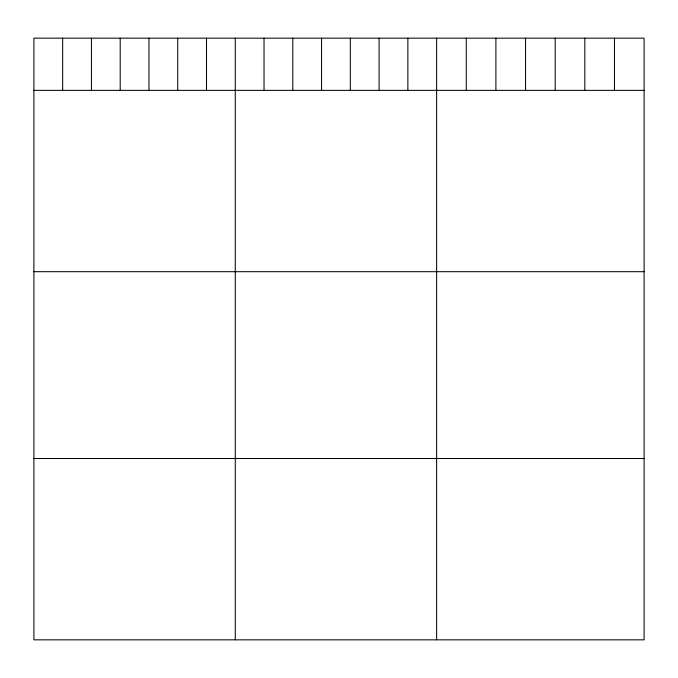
<?xml version="1.0" encoding="UTF-8"?>
<svg xmlns="http://www.w3.org/2000/svg" width="678" height="678" viewBox="0 0 678 678"><rect width="100%" height="100%" fill="white"/><g stroke="black" fill="none" stroke-linecap="round" stroke-linejoin="round"><path stroke-width="1.02" d="M644.1 90.36L644.1 639.837L33.9 639.837L33.9 38.163L644.1 38.163L644.1 90.36L33.9 90.36M33.9 271.692L644.1 271.692M33.9 458.506L644.1 458.506M614.463 38.163L614.463 90.36M584.826 38.163L584.826 90.36M555.189 38.163L555.189 90.36M525.543 38.163L525.543 90.36M495.906 38.163L495.906 90.36M466.269 38.163L466.269 90.36M436.632 38.163L436.632 639.837M407.868 38.163L407.868 90.36M379.095 38.163L379.095 90.36M350.331 38.163L350.331 90.36M321.567 38.163L321.567 90.36M292.803 38.163L292.803 90.36M264.03 38.163L264.03 90.36M235.266 38.163L235.266 639.837M206.502 38.163L206.502 90.36M177.729 38.163L177.729 90.36M148.965 38.163L148.965 90.36M120.201 38.163L120.201 90.36M91.437 38.163L91.437 90.36M62.664 38.163L62.664 90.36"/></g></svg>
